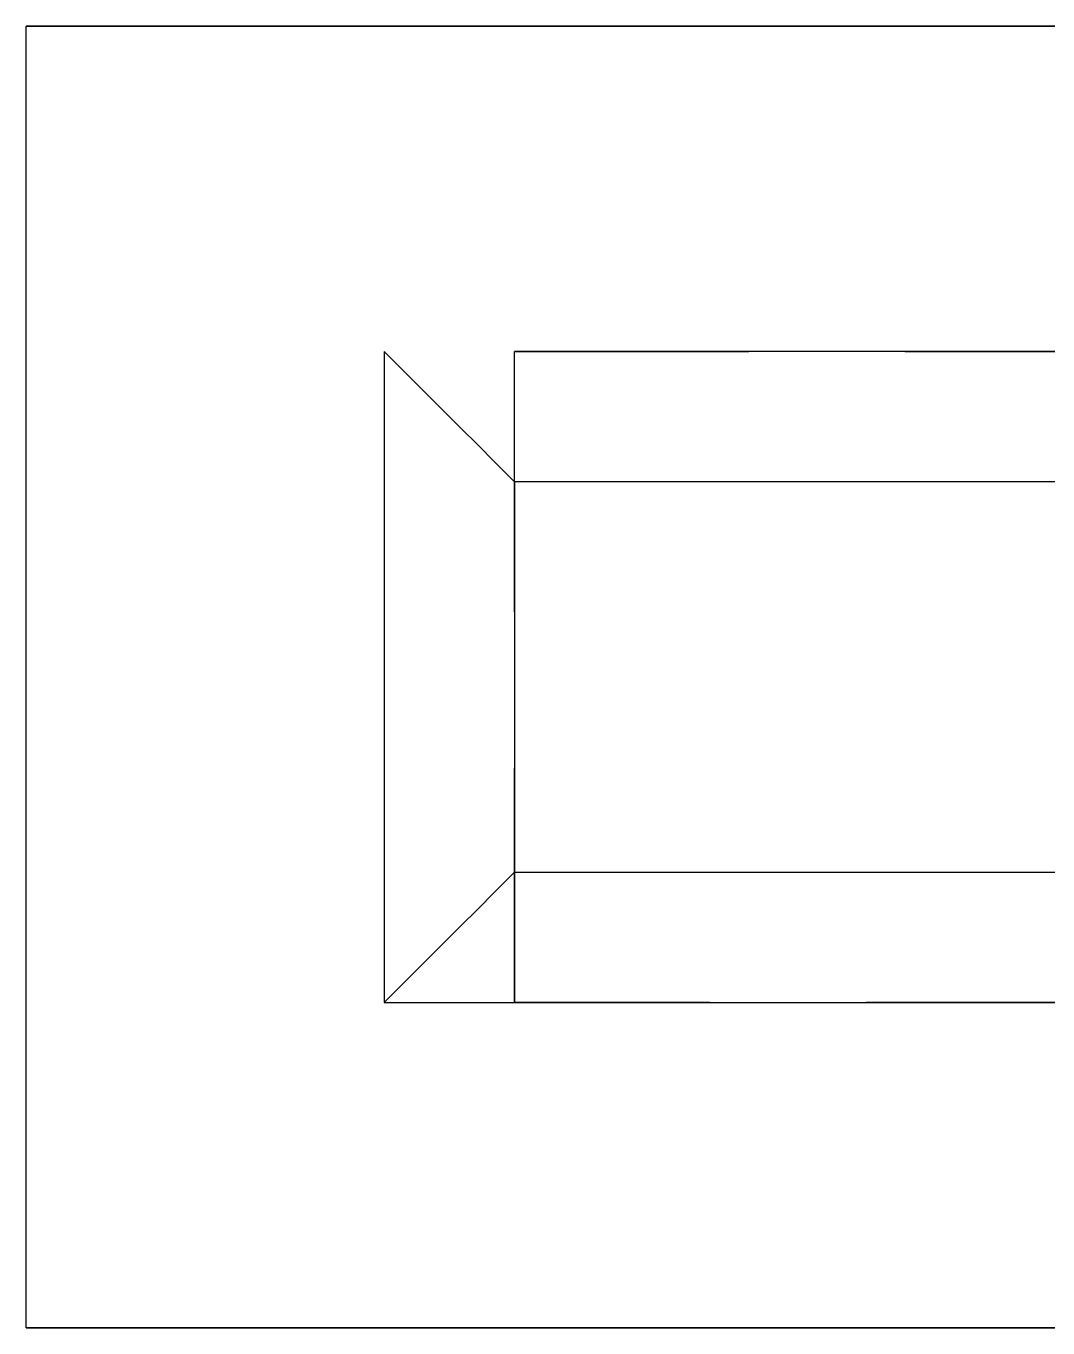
# Model space of a CAD drawing. Extents: x 8 to 586, y 8 to 412.
# Drawn here: x 235 to 242.85, y 228 to 238 of the extents above; entities that cross this region are included whole.
import ezdxf

# ---------------------------------------------------------------- set-up
doc = ezdxf.new("R2010")
doc.units = 0
doc.linetypes.add('CENTER', pattern=[10.2, 6, -1.6, 1, -1.6])
doc.linetypes.add('DASHED', pattern=[3, 1.8, -1.2])
for name, color, linetype in [('HIDDEN', 8, 'DASHED'), ('SEAM', 3, 'CENTER'), ('VISIBLE', 7, 'CONTINUOUS')]:
    doc.layers.add(name, color=color, linetype=linetype)

msp = doc.modelspace()

# ---------------------------------------------------------------- linework, layer by layer
at = {"layer": 'HIDDEN'}
for p, q in [((235, 228), (235, 238)), ((235.3205, 238), (235, 238)), ((235.641, 238), (235.3205, 238)), ((235.9615, 238), (235.641, 238)), ((236.2821, 238), (235.9615, 238)), ((236.6026, 238), (236.2821, 238)), ((236.9231, 238), (236.6026, 238)), ((237.2436, 238), (236.9231, 238)), ((237.5641, 238), (237.2436, 238)), ((237.8846, 238), (237.5641, 238)), ((238.2051, 238), (237.8846, 238)), ((238.5256, 238), (238.2051, 238)), ((238.8462, 238), (238.5256, 238)), ((239.1667, 238), (238.8462, 238)), ((239.4872, 238), (239.1667, 238)), ((239.8077, 238), (239.4872, 238)), ((240.1282, 238), (239.8077, 238)), ((240.4487, 238), (240.1282, 238)), ((240.7692, 238), (240.4487, 238)), ((241.0897, 238), (240.7692, 238)), ((241.4103, 238), (241.0897, 238)), ((241.7308, 238), (241.4103, 238)), ((242.0513, 238), (241.7308, 238)), ((242.3718, 238), (242.0513, 238)), ((242.6923, 238), (242.3718, 238)), ((243.0128, 238), (242.6923, 238)), ((245.25, 235.5), (238.75, 235.5)), ((238.75, 235.5), (246.25, 235.5)), ((238.75, 235.4744), (238.75, 235.5)), ((238.75, 230.5), (238.75, 235.5)), ((238.75, 235.4487), (238.75, 235.4744)), ((238.75, 235.4231), (238.75, 235.4487)), ((238.75, 235.3974), (238.75, 235.4231)), ((238.75, 235.3718), (238.75, 235.3974)), ((238.75, 235.3462), (238.75, 235.3718)), ((238.75, 235.3205), (238.75, 235.3462)), ((238.75, 235.2949), (238.75, 235.3205)), ((238.75, 235.2692), (238.75, 235.2949)), ((238.75, 235.2436), (238.75, 235.2692)), ((238.75, 235.2179), (238.75, 235.2436)), ((238.75, 235.1923), (238.75, 235.2179)), ((238.75, 235.1667), (238.75, 235.1923)), ((238.75, 235.141), (238.75, 235.1667)), ((238.75, 235.1154), (238.75, 235.141)), ((238.75, 235.0897), (238.75, 235.1154)), ((238.75, 235.0641), (238.75, 235.0897)), ((238.75, 235.0385), (238.75, 235.0641)), ((238.75, 235.0128), (238.75, 235.0385)), ((238.75, 234.9872), (238.75, 235.0128)), ((238.75, 234.9615), (238.75, 234.9872)), ((238.75, 234.9359), (238.75, 234.9615)), ((238.75, 234.9103), (238.75, 234.9359)), ((238.75, 234.8846), (238.75, 234.9103)), ((238.75, 234.859), (238.75, 234.8846)), ((238.75, 234.8333), (238.75, 234.859)), ((238.75, 234.8077), (238.75, 234.8333)), ((238.75, 234.7821), (238.75, 234.8077)), ((238.75, 234.7564), (238.75, 234.7821)), ((238.75, 234.7308), (238.75, 234.7564)), ((238.75, 234.7051), (238.75, 234.7308)), ((238.75, 234.6795), (238.75, 234.7051)), ((238.75, 234.6538), (238.75, 234.6795)), ((238.75, 234.6282), (238.75, 234.6538)), ((238.75, 234.6026), (238.75, 234.6282)), ((238.75, 234.5769), (238.75, 234.6026)), ((238.75, 234.5513), (238.75, 234.5769)), ((238.75, 234.5256), (238.75, 234.5513)), ((238.75, 234.5), (238.75, 234.5256)), ((238.75, 234.5), (238.75, 231.5)), ((244.25, 234.5), (238.75, 234.5)), ((238.75, 231.5), (238.75, 231.4744)), ((238.75, 231.5), (244.25, 231.5)), ((238.75, 231.4744), (238.75, 231.4487)), ((238.75, 231.4487), (238.75, 231.4231)), ((238.75, 231.4231), (238.75, 231.3974)), ((238.75, 231.3974), (238.75, 231.3718)), ((238.75, 231.3718), (238.75, 231.3462)), ((238.75, 231.3462), (238.75, 231.3205)), ((238.75, 231.3205), (238.75, 231.2949)), ((238.75, 231.2949), (238.75, 231.2692)), ((238.75, 231.2692), (238.75, 231.2436)), ((238.75, 231.2436), (238.75, 231.2179)), ((238.75, 231.2179), (238.75, 231.1923)), ((238.75, 231.1923), (238.75, 231.1667)), ((238.75, 231.1667), (238.75, 231.141)), ((238.75, 231.141), (238.75, 231.1154)), ((238.75, 231.1154), (238.75, 231.0897)), ((238.75, 231.0897), (238.75, 231.0641)), ((238.75, 231.0641), (238.75, 231.0385)), ((238.75, 231.0385), (238.75, 231.0128)), ((238.75, 231.0128), (238.75, 230.9872)), ((238.75, 230.9872), (238.75, 230.9615)), ((238.75, 230.9615), (238.75, 230.9359)), ((238.75, 230.9359), (238.75, 230.9103)), ((238.75, 230.9103), (238.75, 230.8846)), ((238.75, 230.8846), (238.75, 230.859)), ((238.75, 230.859), (238.75, 230.8333)), ((238.75, 230.8333), (238.75, 230.8077)), ((238.75, 230.8077), (238.75, 230.7821)), ((238.75, 230.7821), (238.75, 230.7564)), ((238.75, 230.7564), (238.75, 230.7308)), ((238.75, 230.7308), (238.75, 230.7051)), ((238.75, 230.7051), (238.75, 230.6795)), ((238.75, 230.6795), (238.75, 230.6538)), ((238.75, 230.6538), (238.75, 230.6282)), ((238.75, 230.6282), (238.75, 230.6026)), ((238.75, 230.6026), (238.75, 230.5769)), ((238.75, 230.5769), (238.75, 230.5513)), ((238.75, 230.5513), (238.75, 230.5256)), ((238.75, 230.5256), (238.75, 230.5)), ((238.75, 230.5), (245.25, 230.5)), ((246.25, 230.5), (238.75, 230.5)), ((235.3205, 228), (235, 228)), ((235.641, 228), (235.3205, 228)), ((235.9615, 228), (235.641, 228)), ((236.2821, 228), (235.9615, 228)), ((236.6026, 228), (236.2821, 228)), ((236.9231, 228), (236.6026, 228)), ((237.2436, 228), (236.9231, 228)), ((237.5641, 228), (237.2436, 228)), ((237.8846, 228), (237.5641, 228)), ((238.2051, 228), (237.8846, 228)), ((238.5256, 228), (238.2051, 228)), ((238.8462, 228), (238.5256, 228)), ((239.1667, 228), (238.8462, 228)), ((239.4872, 228), (239.1667, 228)), ((239.8077, 228), (239.4872, 228)), ((240.1282, 228), (239.8077, 228)), ((240.4487, 228), (240.1282, 228)), ((240.7692, 228), (240.4487, 228)), ((241.0897, 228), (240.7692, 228)), ((241.4103, 228), (241.0897, 228)), ((241.7308, 228), (241.4103, 228)), ((242.0513, 228), (241.7308, 228)), ((242.3718, 228), (242.0513, 228)), ((242.6923, 228), (242.3718, 228)), ((243.0128, 228), (242.6923, 228))]:
    msp.add_line(p, q, dxfattribs=at)
at = {"layer": 'SEAM'}
for p, q in [((235, 228), (235, 238)), ((235, 238), (249, 238)), ((235, 228), (235, 238)), ((235, 238), (235.3205, 238)), ((235.3205, 238), (235.641, 238)), ((235.641, 238), (235.9615, 238)), ((235.9615, 238), (236.2821, 238)), ((236.2821, 238), (236.6026, 238)), ((236.6026, 238), (236.9231, 238)), ((236.9231, 238), (237.2436, 238)), ((237.2436, 238), (237.5641, 238)), ((237.5641, 238), (237.8846, 238)), ((237.8846, 238), (238.2051, 238)), ((238.2051, 238), (238.5256, 238)), ((238.5256, 238), (238.8462, 238)), ((238.8462, 238), (239.1667, 238)), ((239.1667, 238), (239.4872, 238)), ((239.4872, 238), (239.8077, 238)), ((239.8077, 238), (240.1282, 238)), ((240.1282, 238), (240.4487, 238)), ((240.4487, 238), (240.7692, 238)), ((240.7692, 238), (241.0897, 238)), ((241.0897, 238), (241.4103, 238)), ((241.4103, 238), (241.7308, 238)), ((241.7308, 238), (242.0513, 238)), ((242.0513, 238), (242.3718, 238)), ((242.3718, 238), (242.6923, 238)), ((242.6923, 238), (243.0128, 238)), ((245.25, 235.5), (237.75, 235.5)), ((237.75, 235.5), (237.7756, 235.4744)), ((237.75, 235.5), (237.75, 230.5)), ((237.7756, 235.4744), (237.8013, 235.4487)), ((237.8013, 235.4487), (237.8269, 235.4231)), ((237.8269, 235.4231), (237.8526, 235.3974)), ((237.8526, 235.3974), (237.8782, 235.3718)), ((237.8782, 235.3718), (237.9038, 235.3462)), ((237.9038, 235.3462), (237.9295, 235.3205)), ((237.9295, 235.3205), (237.9551, 235.2949)), ((237.9551, 235.2949), (237.9808, 235.2692)), ((237.9808, 235.2692), (238.0064, 235.2436)), ((238.0064, 235.2436), (238.0321, 235.2179)), ((238.0321, 235.2179), (238.0577, 235.1923)), ((238.0577, 235.1923), (238.0833, 235.1667)), ((238.0833, 235.1667), (238.109, 235.141)), ((238.109, 235.141), (238.1346, 235.1154)), ((238.1346, 235.1154), (238.1603, 235.0897)), ((238.1603, 235.0897), (238.1859, 235.0641)), ((238.1859, 235.0641), (238.2115, 235.0385)), ((238.2115, 235.0385), (238.2372, 235.0128)), ((238.2372, 235.0128), (238.2628, 234.9872)), ((238.2628, 234.9872), (238.2885, 234.9615)), ((238.2885, 234.9615), (238.3141, 234.9359)), ((238.3141, 234.9359), (238.3397, 234.9103)), ((238.3397, 234.9103), (238.3654, 234.8846)), ((238.3654, 234.8846), (238.391, 234.859)), ((238.391, 234.859), (238.4167, 234.8333)), ((238.4167, 234.8333), (238.4423, 234.8077)), ((238.4423, 234.8077), (238.4679, 234.7821)), ((238.4679, 234.7821), (238.4936, 234.7564)), ((238.4936, 234.7564), (238.5192, 234.7308)), ((238.5192, 234.7308), (238.5449, 234.7051)), ((238.5449, 234.7051), (238.5705, 234.6795)), ((238.5705, 234.6795), (238.5962, 234.6538)), ((238.5962, 234.6538), (238.6218, 234.6282)), ((238.6218, 234.6282), (238.6474, 234.6026)), ((238.6474, 234.6026), (238.6731, 234.5769)), ((238.6731, 234.5769), (238.6987, 234.5513)), ((238.6987, 234.5513), (238.7244, 234.5256)), ((238.7244, 234.5256), (238.75, 234.5)), ((244.25, 234.5), (238.75, 234.5)), ((238.75, 234.5), (238.75, 231.5)), ((238.7244, 231.4744), (238.75, 231.5)), ((238.75, 231.5), (244.25, 231.5)), ((238.6474, 231.3974), (238.6731, 231.4231)), ((238.6731, 231.4231), (238.6987, 231.4487)), ((238.6987, 231.4487), (238.7244, 231.4744)), ((238.5449, 231.2949), (238.5705, 231.3205)), ((238.5705, 231.3205), (238.5962, 231.3462)), ((238.5962, 231.3462), (238.6218, 231.3718)), ((238.6218, 231.3718), (238.6474, 231.3974)), ((238.4423, 231.1923), (238.4679, 231.2179)), ((238.4679, 231.2179), (238.4936, 231.2436)), ((238.4936, 231.2436), (238.5192, 231.2692)), ((238.5192, 231.2692), (238.5449, 231.2949)), ((238.3397, 231.0897), (238.3654, 231.1154)), ((238.3654, 231.1154), (238.391, 231.141)), ((238.391, 231.141), (238.4167, 231.1667)), ((238.4167, 231.1667), (238.4423, 231.1923)), ((238.2372, 230.9872), (238.2628, 231.0128)), ((238.2628, 231.0128), (238.2885, 231.0385)), ((238.2885, 231.0385), (238.3141, 231.0641)), ((238.3141, 231.0641), (238.3397, 231.0897)), ((238.1346, 230.8846), (238.1603, 230.9103)), ((238.1603, 230.9103), (238.1859, 230.9359)), ((238.1859, 230.9359), (238.2115, 230.9615)), ((238.2115, 230.9615), (238.2372, 230.9872)), ((238.0321, 230.7821), (238.0577, 230.8077)), ((238.0577, 230.8077), (238.0833, 230.8333)), ((238.0833, 230.8333), (238.109, 230.859)), ((238.109, 230.859), (238.1346, 230.8846)), ((237.9295, 230.6795), (237.9551, 230.7051)), ((237.9551, 230.7051), (237.9808, 230.7308)), ((237.9808, 230.7308), (238.0064, 230.7564)), ((238.0064, 230.7564), (238.0321, 230.7821)), ((237.8269, 230.5769), (237.8526, 230.6026)), ((237.8526, 230.6026), (237.8782, 230.6282)), ((237.8782, 230.6282), (237.9038, 230.6538)), ((237.9038, 230.6538), (237.9295, 230.6795)), ((237.75, 230.5), (237.7756, 230.5256)), ((237.75, 230.5), (245.25, 230.5)), ((237.7756, 230.5256), (237.8013, 230.5513)), ((237.8013, 230.5513), (237.8269, 230.5769)), ((235, 228), (249, 228)), ((235, 228), (235.3205, 228)), ((235.3205, 228), (235.641, 228)), ((235.641, 228), (235.9615, 228)), ((235.9615, 228), (236.2821, 228)), ((236.2821, 228), (236.6026, 228)), ((236.6026, 228), (236.9231, 228)), ((236.9231, 228), (237.2436, 228)), ((237.2436, 228), (237.5641, 228)), ((237.5641, 228), (237.8846, 228)), ((237.8846, 228), (238.2051, 228)), ((238.2051, 228), (238.5256, 228)), ((238.5256, 228), (238.8462, 228)), ((238.8462, 228), (239.1667, 228)), ((239.1667, 228), (239.4872, 228)), ((239.4872, 228), (239.8077, 228)), ((239.8077, 228), (240.1282, 228)), ((240.1282, 228), (240.4487, 228)), ((240.4487, 228), (240.7692, 228)), ((240.7692, 228), (241.0897, 228)), ((241.0897, 228), (241.4103, 228)), ((241.4103, 228), (241.7308, 228)), ((241.7308, 228), (242.0513, 228)), ((242.0513, 228), (242.3718, 228)), ((242.3718, 228), (242.6923, 228)), ((242.6923, 228), (243.0128, 228))]:
    msp.add_line(p, q, dxfattribs=at)
at = {"layer": 'VISIBLE'}
for p, q in [((235, 228), (235, 238)), ((235, 238), (235.3205, 238)), ((235.3205, 238), (235.641, 238)), ((235.641, 238), (235.9615, 238)), ((235.9615, 238), (236.2821, 238)), ((236.2821, 238), (236.6026, 238)), ((236.6026, 238), (236.9231, 238)), ((236.9231, 238), (237.2436, 238)), ((237.2436, 238), (237.5641, 238)), ((237.5641, 238), (237.8846, 238)), ((237.8846, 238), (238.2051, 238)), ((238.2051, 238), (238.5256, 238)), ((238.5256, 238), (238.8462, 238)), ((238.8462, 238), (239.1667, 238)), ((239.1667, 238), (239.4872, 238)), ((239.4872, 238), (239.8077, 238)), ((239.8077, 238), (240.1282, 238)), ((240.1282, 238), (240.4487, 238)), ((240.4487, 238), (240.7692, 238)), ((240.7692, 238), (241.0897, 238)), ((241.0897, 238), (241.4103, 238)), ((241.4103, 238), (241.7308, 238)), ((241.7308, 238), (242.0513, 238)), ((242.0513, 238), (242.3718, 238)), ((242.3718, 238), (242.6923, 238)), ((242.6923, 238), (243.0128, 238)), ((235, 228), (235.3205, 228)), ((235.3205, 228), (235.641, 228)), ((235.641, 228), (235.9615, 228)), ((235.9615, 228), (236.2821, 228)), ((236.2821, 228), (236.6026, 228)), ((236.6026, 228), (236.9231, 228)), ((236.9231, 228), (237.2436, 228)), ((237.2436, 228), (237.5641, 228)), ((237.5641, 228), (237.8846, 228)), ((237.8846, 228), (238.2051, 228)), ((238.2051, 228), (238.5256, 228)), ((238.5256, 228), (238.8462, 228)), ((238.8462, 228), (239.1667, 228)), ((239.1667, 228), (239.4872, 228)), ((239.4872, 228), (239.8077, 228)), ((239.8077, 228), (240.1282, 228)), ((240.1282, 228), (240.4487, 228)), ((240.4487, 228), (240.7692, 228)), ((240.7692, 228), (241.0897, 228)), ((241.0897, 228), (241.4103, 228)), ((241.4103, 228), (241.7308, 228)), ((241.7308, 228), (242.0513, 228)), ((242.0513, 228), (242.3718, 228)), ((242.3718, 228), (242.6923, 228)), ((242.6923, 228), (243.0128, 228))]:
    msp.add_line(p, q, dxfattribs=at)

doc.saveas('drawing.dxf')
